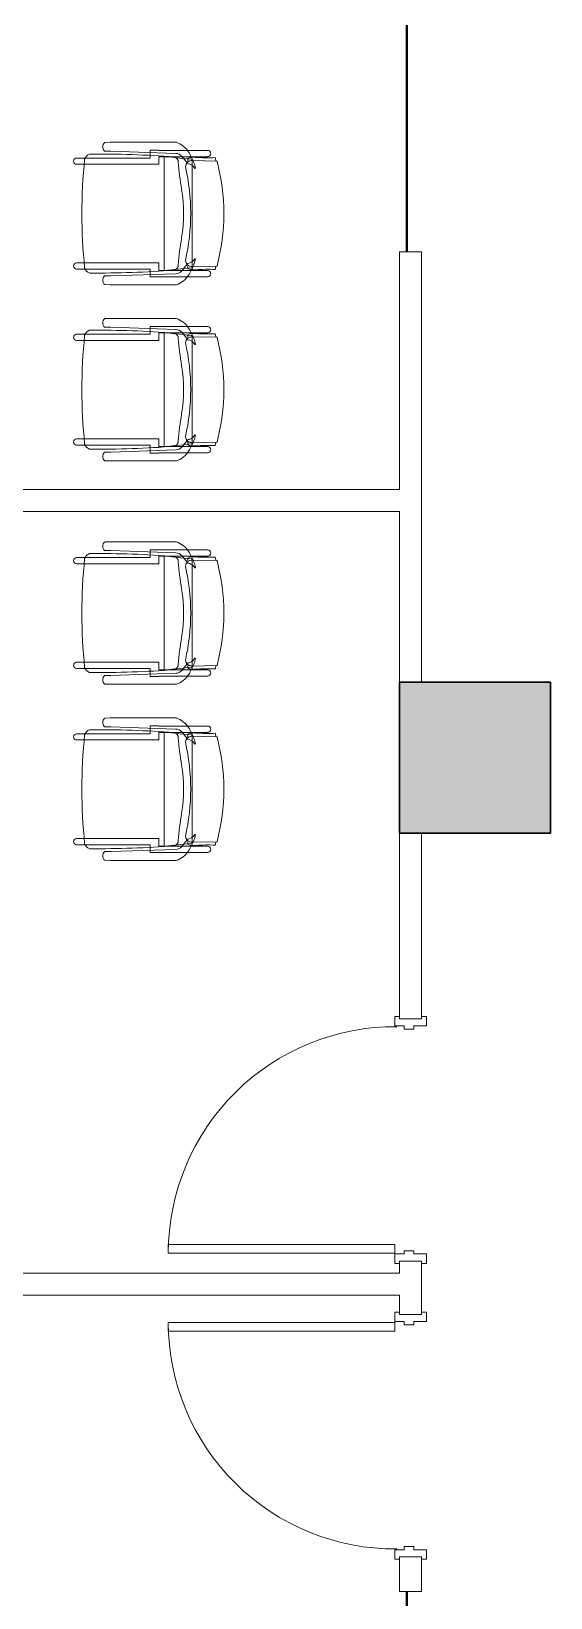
# Model space of a CAD drawing. Header units: inches. Extents: x 587 to 1284, y 1170 to 2052.
# Drawn here: x 770.5 to 853, y 1612 to 1861 of the extents above; entities that cross this region are included whole.
import ezdxf

# ---------------------------------------------------------------- set-up
doc = ezdxf.new("R2010")
doc.units = ezdxf.units.IN
doc.header["$MEASUREMENT"] = 0
for name, color, linetype, lineweight in [('A-DOOR', 31, 'Continuous', 18), ('A-GLAZ', 151, 'Continuous', 18), ('B-CL', 7, 'Continuous', 9), ('I-FURN', 30, 'Continuous', 9), ('I-WALL', 2, 'Continuous', 18), ('S-COLS', 52, 'Continuous', 18), ('Victor Bldg - 7th Floor_LINK_dwg', 8, 'Continuous', 9)]:
    doc.layers.add(name, color=color, linetype=linetype, lineweight=lineweight)

# ---------------------------------------------------------------- blocks, each defined once
blk = doc.blocks.new('Concrete-Rectangular-Column - 24_ x 24_-V1-Level 07  POWER _ SIGNAL')
at = {"layer": 'S-COLS', "lineweight": 9}
blk.add_hatch(color=7, dxfattribs=at).paths.add_polyline_path([(12, -12), (12, 12), (-12, 12), (-12, -12), (7.48, -12)], flags=0)
at = {"layer": 'S-COLS', "color": 8, "lineweight": 30}
for p, q in [((12, 12), (-12, 12)), ((-12, 12), (-12, -12)), ((12, -12), (12, 12)), ((-12, -12), (12, -12))]:
    blk.add_line(p, q, dxfattribs=at)
blk = doc.blocks.new('Victor Bldg - 7th Floor_LINK_dwg-6972240-Level 07  POWER _ SIGNAL')
at = {"layer": 'B-CL', "flags": 128}
blk.add_lwpolyline([(829, 1757.5), (853, 1757.5), (853, 1733.5), (829, 1733.5)], close=True, dxfattribs=at)
blk = doc.blocks.new('F-Haworth_Chair_X99-Seminar - X99 Seminar Chair with Glides-7293402-Level 07  POWER _ SIGNAL')
at = {"layer": 'I-FURN'}
for p, q in [((-8.82, 9.44), (-8.82, 10.78)), ((-7.83, 10.78), (-7.83, 9.57)), ((7.83, 9.57), (7.83, 10.78)), ((8.82, 10.78), (8.82, 9.44)), ((-8.82, -0.89), (-8.82, 9.44)), ((-7.83, 9.57), (-7.83, -2.27)), ((7.83, -2.27), (7.83, 9.57)), ((8.82, 9.44), (8.82, -0.89)), ((-11.32, 5.48), (-11.3, 6.32)), ((-11.32, -5.06), (-11.32, 5.48)), ((-9.92, 6.36), (-9.92, 5.36)), ((-9.92, 5.36), (-9.57, -4.97)), ((9.57, -4.97), (9.92, 5.36)), ((9.92, 5.36), (9.92, 6.36)), ((11.3, 6.32), (11.32, 5.48)), ((11.32, 5.48), (11.32, -5.06)), ((-10.07, -0.89), (-9.71, -0.89)), ((-10.07, -2.27), (-10.07, -0.89)), ((-10.04, -2.27), (-10.07, -2.27)), ((-10.04, -4.99), (-10.04, -2.27)), ((-9.71, -0.89), (-9.2, -0.89)), ((-9.2, -0.89), (-8.82, -0.89)), ((-9.04, -2.27), (-9.04, -3.12)), ((-7.83, -2.27), (-9.04, -2.27)), ((9.04, -2.27), (7.83, -2.27)), ((8.82, -0.89), (9.2, -0.89)), ((9.04, -3.12), (9.04, -2.27)), ((9.2, -0.89), (9.71, -0.89)), ((9.71, -0.89), (10.07, -0.89)), ((10.04, -2.27), (10.04, -4.99)), ((10.07, -2.27), (10.04, -2.27)), ((10.07, -0.89), (10.07, -2.27)), ((-9.07, -3.12), (9.07, -3.12)), ((-9.07, -3.2), (-9.07, -3.12)), ((-8.89, -4.84), (-9.07, -3.2)), ((-9.04, -3.12), (-9.04, -3.43)), ((-9.04, -3.43), (-9.04, -3.62)), ((-9.04, -3.62), (-9.04, -5.99)), ((-8.88, -4.99), (-8.89, -4.85)), ((8.89, -4.85), (8.88, -4.99)), ((9.07, -3.2), (8.89, -4.84)), ((9.04, -3.43), (9.04, -3.12)), ((9.04, -3.62), (9.04, -3.43)), ((9.04, -5.99), (9.04, -3.62)), ((9.07, -3.12), (9.07, -3.2)), ((-10.04, -6.81), (-10.04, -5)), ((-10.04, -10.02), (-10.04, -6.81)), ((-9.13, -5.92), (-8.07, -6.77)), ((-9.04, -5.99), (-9.04, -7.4)), ((-9.04, -7.4), (-9.04, -10.02)), ((-8.75, -6.22), (-8.88, -5)), ((-8.68, -6.87), (-8.75, -6.22)), ((-8.62, -7.42), (-8.68, -6.87)), ((-8.6, -7.6), (-8.62, -7.43)), ((-8.61, -6.81), (-8.23, -6.95)), ((-8.07, -6.77), (-7.95, -6.87)), ((7.95, -6.87), (8.07, -6.77)), ((8.07, -6.77), (9.13, -5.92)), ((8.23, -6.95), (8.61, -6.81)), ((8.62, -7.43), (8.6, -7.6)), ((8.68, -6.87), (8.62, -7.42)), ((8.75, -6.22), (8.68, -6.87)), ((8.88, -5), (8.75, -6.22)), ((9.04, -7.4), (9.04, -5.99)), ((9.04, -10.02), (9.04, -7.4)), ((10.04, -5), (10.04, -6.81)), ((10.04, -6.81), (10.04, -10.02)), ((-8.57, -7.6), (-8.6, -7.6)), ((-8.45, -7.6), (-8.56, -7.6)), ((-8.42, -7.57), (-8.34, -11.37)), ((-8.34, -11.52), (-8.42, -7.57)), ((-7.65, -7.6), (-8.4, -7.6)), ((7.65, -7.6), (-7.65, -7.6)), ((-7.18, -7.99), (-7.21, -8.13)), ((7.21, -8.13), (7.18, -7.99)), ((8.4, -7.6), (7.65, -7.6)), ((8.34, -11.37), (8.42, -7.57)), ((8.42, -7.57), (8.34, -11.52)), ((8.56, -7.6), (8.45, -7.6)), ((8.6, -7.6), (8.57, -7.6))]:
    blk.add_line(p, q, dxfattribs=at)
for centre, radius, start, end in [((-8.32, 10.78), 0.495, 0, 180), ((8.32, 10.78), 0.495, 0, 180), ((-8.21, 8.28), 1.31, 110.0433, 159.9567), ((144.06, 7.32), 153.52, 179.4749, 184.5213), ((0, -75.01), 84.96, 84.1475, 95.8525), ((8.21, 8.28), 1.31, 20.0433, 69.9567), ((-144.06, 7.32), 153.52, 355.4787, 0.5251), ((-10.58, 5.68), 0.956, 45.8901, 138.1099), ((10.58, 5.68), 0.956, 41.8901, 134.1099), ((-8.18, -4.9), 1.39, 182.8013, 227.1078), ((-8.24, -4.59), 0.763, 194.2338, 275.7662), ((8.24, -4.59), 0.763, 264.2338, 345.7662), ((8.18, -4.9), 1.39, 312.8922, 357.1987), ((-7.87, -3.92), 3.63, 198.1789, 238.0478), ((-4.71, 1.15), 9.61, 238.0478, 243.9964), ((-5.2, -7.86), 3.74, 170.0936, 184.0143), ((-8.28, -7.33), 0.613, 122.5427, 170.0936), ((-7.37, -7.55), 1.05, 95.9554, 181.1786), ((-7.37, -7.55), 1.05, 145.2002, 181.1786), ((-11.32, -48.08), 42.84, 79.9767, 85.7699), ((-6.55, -6.76), 1.38, 185.0878, 214.0187), ((0, 26.49), 33.83, 257.2285, 282.7715), ((0, 15.97), 22.19, 259.9767, 280.0233), ((11.32, -48.08), 42.84, 94.2301, 100.0233), ((6.55, -6.76), 1.38, 297.0503, 354.9122), ((7.37, -7.55), 1.05, 358.8214, 84.0446), ((7.37, -7.55), 1.05, 358.8214, 34.7998), ((8.28, -7.33), 0.613, 9.9064, 57.4573), ((5.2, -7.86), 3.74, 355.9857, 9.9064), ((4.71, 1.15), 9.61, 296.0036, 301.9522), ((7.87, -3.92), 3.63, 301.9522, 341.8211), ((-36.06, -10.03), 27.2, 357.4882, 4.0143), ((-4.71, 1.15), 9.61, 243.9964, 254.9334), ((-6.55, -6.76), 1.38, 214.0187, 242.9497), ((4.71, 1.15), 9.61, 285.0666, 296.0036), ((36.06, -10.03), 27.2, 175.9857, 182.5118), ((-9.54, -10.02), 0.498, 180, 0), ((0, 20.73), 33.17, 254.4478, 255.4234), ((0, 20.29), 32.89, 255.304, 284.6925), ((0, 20.73), 33.17, 284.5766, 285.5522), ((9.54, -10.02), 0.498, 180, 0)]:
    blk.add_arc(centre, radius, start, end, dxfattribs=at)
blk = doc.blocks.new('F-Haworth_Chair_X99-Seminar - X99 Seminar Chair with Glides-V2-Level 07  POWER _ SIGNAL')
at = {"layer": 'I-FURN'}
for p, q in [((-8.82, 9.44), (-8.82, 10.78)), ((-7.83, 10.78), (-7.83, 9.57)), ((7.83, 9.57), (7.83, 10.78)), ((8.82, 10.78), (8.82, 9.44)), ((-8.82, -0.89), (-8.82, 9.44)), ((-7.83, 9.57), (-7.83, -2.27)), ((7.83, -2.27), (7.83, 9.57)), ((8.82, 9.44), (8.82, -0.89)), ((-11.32, 5.48), (-11.3, 6.32)), ((-11.32, -5.06), (-11.32, 5.48)), ((-9.92, 6.36), (-9.92, 5.36)), ((-9.92, 5.36), (-9.57, -4.97)), ((9.57, -4.97), (9.92, 5.36)), ((9.92, 5.36), (9.92, 6.36)), ((11.3, 6.32), (11.32, 5.48)), ((11.32, 5.48), (11.32, -5.06)), ((-10.07, -0.89), (-9.71, -0.89)), ((-10.07, -2.27), (-10.07, -0.89)), ((-10.04, -2.27), (-10.07, -2.27)), ((-10.04, -4.99), (-10.04, -2.27)), ((-9.71, -0.89), (-9.2, -0.89)), ((-9.2, -0.89), (-8.82, -0.89)), ((-9.04, -2.27), (-9.04, -3.12)), ((-7.83, -2.27), (-9.04, -2.27)), ((9.04, -2.27), (7.83, -2.27)), ((8.82, -0.89), (9.2, -0.89)), ((9.04, -3.12), (9.04, -2.27)), ((9.2, -0.89), (9.71, -0.89)), ((9.71, -0.89), (10.07, -0.89)), ((10.04, -2.27), (10.04, -4.99)), ((10.07, -2.27), (10.04, -2.27)), ((10.07, -0.89), (10.07, -2.27)), ((-9.07, -3.12), (9.07, -3.12)), ((-9.07, -3.2), (-9.07, -3.12)), ((-8.89, -4.84), (-9.07, -3.2)), ((-9.04, -3.12), (-9.04, -3.43)), ((-9.04, -3.43), (-9.04, -3.62)), ((-9.04, -3.62), (-9.04, -5.99)), ((-8.88, -4.99), (-8.89, -4.85)), ((8.89, -4.85), (8.88, -4.99)), ((9.07, -3.2), (8.89, -4.84)), ((9.04, -3.43), (9.04, -3.12)), ((9.04, -3.62), (9.04, -3.43)), ((9.04, -5.99), (9.04, -3.62)), ((9.07, -3.12), (9.07, -3.2)), ((-10.04, -6.81), (-10.04, -5)), ((-10.04, -10.02), (-10.04, -6.81)), ((-9.13, -5.92), (-8.07, -6.77)), ((-9.04, -5.99), (-9.04, -7.4)), ((-9.04, -7.4), (-9.04, -10.02)), ((-8.75, -6.22), (-8.88, -5)), ((-8.68, -6.87), (-8.75, -6.22)), ((-8.62, -7.42), (-8.68, -6.87)), ((-8.6, -7.6), (-8.62, -7.43)), ((-8.61, -6.81), (-8.23, -6.95)), ((-8.07, -6.77), (-7.95, -6.87)), ((7.95, -6.87), (8.07, -6.77)), ((8.07, -6.77), (9.13, -5.92)), ((8.23, -6.95), (8.61, -6.81)), ((8.62, -7.43), (8.6, -7.6)), ((8.68, -6.87), (8.62, -7.42)), ((8.75, -6.22), (8.68, -6.87)), ((8.88, -5), (8.75, -6.22)), ((9.04, -7.4), (9.04, -5.99)), ((9.04, -10.02), (9.04, -7.4)), ((10.04, -5), (10.04, -6.81)), ((10.04, -6.81), (10.04, -10.02)), ((-8.57, -7.6), (-8.6, -7.6)), ((-8.45, -7.6), (-8.56, -7.6)), ((-8.42, -7.57), (-8.34, -11.37)), ((-8.34, -11.52), (-8.42, -7.57)), ((-7.65, -7.6), (-8.4, -7.6)), ((7.65, -7.6), (-7.65, -7.6)), ((-7.18, -7.99), (-7.21, -8.13)), ((7.21, -8.13), (7.18, -7.99)), ((8.4, -7.6), (7.65, -7.6)), ((8.34, -11.37), (8.42, -7.57)), ((8.42, -7.57), (8.34, -11.52)), ((8.56, -7.6), (8.45, -7.6)), ((8.6, -7.6), (8.57, -7.6))]:
    blk.add_line(p, q, dxfattribs=at)
for centre, radius, start, end in [((-8.32, 10.78), 0.495, 0, 180), ((8.32, 10.78), 0.495, 0, 180), ((-8.21, 8.28), 1.31, 110.0433, 159.9567), ((144.06, 7.32), 153.52, 179.4749, 184.5213), ((0, -75.01), 84.96, 84.1475, 95.8525), ((8.21, 8.28), 1.31, 20.0433, 69.9567), ((-144.06, 7.32), 153.52, 355.4787, 0.5251), ((-10.58, 5.68), 0.956, 45.8901, 138.1099), ((10.58, 5.68), 0.956, 41.8901, 134.1099), ((-8.18, -4.9), 1.39, 182.8013, 227.1078), ((-8.24, -4.59), 0.763, 194.2338, 275.7662), ((8.24, -4.59), 0.763, 264.2338, 345.7662), ((8.18, -4.9), 1.39, 312.8922, 357.1987), ((-7.87, -3.92), 3.63, 198.1789, 238.0478), ((-4.71, 1.15), 9.61, 238.0478, 243.9964), ((-5.2, -7.86), 3.74, 170.0936, 184.0143), ((-8.28, -7.33), 0.613, 122.5427, 170.0936), ((-7.37, -7.55), 1.05, 95.9554, 181.1786), ((-7.37, -7.55), 1.05, 145.2002, 181.1786), ((-11.32, -48.08), 42.84, 79.9767, 85.7699), ((-6.55, -6.76), 1.38, 185.0878, 242.9497), ((0, 26.49), 33.83, 257.2285, 282.7715), ((0, 15.97), 22.19, 259.9767, 280.0233), ((11.32, -48.08), 42.84, 94.2301, 100.0233), ((6.55, -6.76), 1.38, 297.0503, 354.9122), ((7.37, -7.55), 1.05, 358.8214, 84.0446), ((7.37, -7.55), 1.05, 358.8214, 34.7998), ((8.28, -7.33), 0.613, 9.9064, 57.4573), ((5.2, -7.86), 3.74, 355.9857, 9.9064), ((4.71, 1.15), 9.61, 296.0036, 301.9522), ((7.87, -3.92), 3.63, 301.9522, 341.8211), ((-36.06, -10.03), 27.2, 357.4882, 4.0143), ((-4.71, 1.15), 9.61, 243.9964, 245.7706), ((-4.71, 1.15), 9.61, 245.8154, 254.9334), ((4.71, 1.15), 9.61, 285.0666, 296.0036), ((36.06, -10.03), 27.2, 175.9857, 182.5118), ((-9.54, -10.02), 0.498, 180, 0), ((0, 20.73), 33.17, 254.4478, 255.4234), ((0, 20.29), 32.89, 255.304, 284.6925), ((0, 20.73), 33.17, 284.5766, 285.5522), ((9.54, -10.02), 0.498, 180, 0)]:
    blk.add_arc(centre, radius, start, end, dxfattribs=at)
blk = doc.blocks.new('F-Haworth_Chair_X99-Seminar - X99 Seminar Chair with Glides-7157676-Level 07  POWER _ SIGNAL')
at = {"layer": 'I-FURN'}
for p, q in [((-10.04, 10.02), (-10.04, 6.81)), ((-9.04, 7.4), (-9.04, 10.02)), ((-8.34, 11.52), (-8.42, 7.57)), ((-8.42, 7.57), (-8.34, 11.37)), ((8.42, 7.57), (8.34, 11.52)), ((8.34, 11.37), (8.42, 7.57)), ((9.04, 10.02), (9.04, 7.4)), ((10.04, 6.81), (10.04, 10.02)), ((-8.6, 7.6), (-8.62, 7.43)), ((-8.57, 7.6), (-8.6, 7.6)), ((-8.45, 7.6), (-8.56, 7.6)), ((-7.65, 7.6), (-8.4, 7.6)), ((7.65, 7.6), (-7.65, 7.6)), ((-7.18, 7.99), (-7.21, 8.13)), ((7.21, 8.13), (7.18, 7.99)), ((8.4, 7.6), (7.65, 7.6)), ((8.56, 7.6), (8.45, 7.6)), ((8.6, 7.6), (8.57, 7.6)), ((8.62, 7.43), (8.6, 7.6)), ((-11.32, 5.06), (-11.32, -5.48)), ((-10.04, 6.81), (-10.04, 5)), ((-10.04, 4.99), (-10.04, 2.27)), ((-9.13, 5.92), (-8.07, 6.77)), ((-9.04, 5.99), (-9.04, 7.4)), ((-9.04, 3.62), (-9.04, 5.99)), ((-8.88, 4.99), (-8.89, 4.85)), ((-8.75, 6.22), (-8.88, 5)), ((-8.68, 6.87), (-8.75, 6.22)), ((-8.62, 7.42), (-8.68, 6.87)), ((-8.61, 6.81), (-8.23, 6.95)), ((-8.07, 6.77), (-7.95, 6.87)), ((7.95, 6.87), (8.07, 6.77)), ((8.07, 6.77), (9.13, 5.92)), ((8.23, 6.95), (8.61, 6.81)), ((8.68, 6.87), (8.62, 7.42)), ((8.75, 6.22), (8.68, 6.87)), ((8.88, 5), (8.75, 6.22)), ((8.89, 4.85), (8.88, 4.99)), ((9.04, 7.4), (9.04, 5.99)), ((9.04, 5.99), (9.04, 3.62)), ((10.04, 5), (10.04, 6.81)), ((10.04, 2.27), (10.04, 4.99)), ((11.32, -5.48), (11.32, 5.06)), ((-9.92, -5.36), (-9.57, 4.97)), ((-8.89, 4.84), (-9.07, 3.2)), ((-9.07, 3.2), (-9.07, 3.12)), ((-9.07, 3.12), (9.07, 3.12)), ((-9.04, 3.43), (-9.04, 3.62)), ((-9.04, 3.12), (-9.04, 3.43)), ((-9.04, 2.27), (-9.04, 3.12)), ((9.07, 3.2), (8.89, 4.84)), ((9.04, 3.62), (9.04, 3.43)), ((9.04, 3.43), (9.04, 3.12)), ((9.04, 3.12), (9.04, 2.27)), ((9.07, 3.12), (9.07, 3.2)), ((9.57, 4.97), (9.92, -5.36)), ((-10.04, 2.27), (-10.07, 2.27)), ((-10.07, 2.27), (-10.07, 0.89)), ((-10.07, 0.89), (-9.71, 0.89)), ((-9.71, 0.89), (-9.2, 0.89)), ((-9.2, 0.89), (-8.82, 0.89)), ((-7.83, 2.27), (-9.04, 2.27)), ((-8.82, 0.89), (-8.82, -9.44)), ((-7.83, -9.57), (-7.83, 2.27)), ((9.04, 2.27), (7.83, 2.27)), ((7.83, 2.27), (7.83, -9.57)), ((8.82, 0.89), (9.2, 0.89)), ((8.82, -9.44), (8.82, 0.89)), ((9.2, 0.89), (9.71, 0.89)), ((9.71, 0.89), (10.07, 0.89)), ((10.07, 2.27), (10.04, 2.27)), ((10.07, 0.89), (10.07, 2.27)), ((-11.32, -5.48), (-11.3, -6.32)), ((-9.92, -6.36), (-9.92, -5.36)), ((9.92, -5.36), (9.92, -6.36)), ((11.3, -6.32), (11.32, -5.48)), ((-8.82, -9.44), (-8.82, -10.78)), ((-7.83, -10.78), (-7.83, -9.57)), ((7.83, -9.57), (7.83, -10.78)), ((8.82, -10.78), (8.82, -9.44))]:
    blk.add_line(p, q, dxfattribs=at)
for centre, radius, start, end in [((0, -20.29), 32.89, 75.3075, 104.696), ((-9.54, 10.02), 0.498, 360, 180), ((-36.06, 10.03), 27.2, 355.9857, 2.5118), ((0, -20.73), 33.17, 104.5766, 105.5522), ((0, -20.73), 33.17, 74.4478, 75.4234), ((36.06, 10.03), 27.2, 177.4882, 184.0143), ((9.54, 10.02), 0.498, 360, 180), ((-4.71, -1.15), 9.61, 116.0036, 121.9522), ((-5.2, 7.86), 3.74, 175.9857, 189.9064), ((-4.71, -1.15), 9.61, 105.0666, 116.0036), ((-7.37, 7.55), 1.05, 178.8214, 214.7998), ((-7.37, 7.55), 1.05, 178.8214, 264.0446), ((-6.55, 6.76), 1.38, 145.9813, 174.9122), ((-6.55, 6.76), 1.38, 117.0503, 145.9813), ((6.55, 6.76), 1.38, 19.5533, 62.9497), ((4.71, -1.15), 9.61, 63.9964, 74.9334), ((7.37, 7.55), 1.05, 275.9554, 1.1786), ((7.37, 7.55), 1.05, 325.2002, 1.1786), ((5.2, 7.86), 3.74, 350.0936, 4.0143), ((4.71, -1.15), 9.61, 58.0478, 63.9964), ((-7.87, 3.92), 3.63, 121.9522, 161.8211), ((-8.18, 4.9), 1.39, 132.8922, 177.1987), ((-8.24, 4.59), 0.763, 84.2338, 165.7662), ((-8.28, 7.33), 0.613, 189.9064, 237.4573), ((-11.32, 48.08), 42.84, 274.2301, 280.0233), ((0, -26.49), 33.83, 77.2285, 102.7715), ((0, -15.97), 22.19, 79.9767, 100.0233), ((11.32, 48.08), 42.84, 259.9767, 265.7699), ((6.55, 6.76), 1.38, 5.0878, 19.5533), ((8.24, 4.59), 0.763, 14.2338, 95.7662), ((8.28, 7.33), 0.613, 302.5427, 350.0936), ((8.18, 4.9), 1.39, 2.8013, 47.1078), ((7.87, 3.92), 3.63, 18.1789, 58.0478), ((144.06, -7.32), 153.52, 175.4787, 180.5251), ((-144.06, -7.32), 153.52, 359.4749, 4.5213), ((-10.58, -5.68), 0.956, 221.8901, 314.1099), ((10.58, -5.68), 0.956, 225.8901, 318.1099), ((-8.21, -8.28), 1.31, 200.0433, 249.9567), ((0, 75.01), 84.96, 264.1475, 275.8525), ((8.21, -8.28), 1.31, 290.0433, 339.9567), ((-8.32, -10.78), 0.495, 180, 360), ((8.32, -10.78), 0.495, 180, 360)]:
    blk.add_arc(centre, radius, start, end, dxfattribs=at)
blk = doc.blocks.new('F-Haworth_Chair_X99-Seminar - X99 Seminar Chair with Glides-V3-Level 07  POWER _ SIGNAL')
at = {"layer": 'I-FURN'}
for p, q in [((-10.04, 10.02), (-10.04, 6.81)), ((-9.04, 7.4), (-9.04, 10.02)), ((-8.34, 11.52), (-8.42, 7.57)), ((-8.42, 7.57), (-8.34, 11.37)), ((8.42, 7.57), (8.34, 11.52)), ((8.34, 11.37), (8.42, 7.57)), ((9.04, 10.02), (9.04, 7.4)), ((10.04, 6.81), (10.04, 10.02)), ((-8.6, 7.6), (-8.62, 7.43)), ((-8.57, 7.6), (-8.6, 7.6)), ((-8.45, 7.6), (-8.56, 7.6)), ((-7.65, 7.6), (-8.4, 7.6)), ((7.65, 7.6), (-7.65, 7.6)), ((-7.18, 7.99), (-7.21, 8.13)), ((7.21, 8.13), (7.18, 7.99)), ((8.4, 7.6), (7.65, 7.6)), ((8.56, 7.6), (8.45, 7.6)), ((8.6, 7.6), (8.57, 7.6)), ((8.62, 7.43), (8.6, 7.6)), ((-11.32, 5.06), (-11.32, -5.48)), ((-10.04, 6.81), (-10.04, 5)), ((-10.04, 4.99), (-10.04, 2.27)), ((-9.13, 5.92), (-8.07, 6.77)), ((-9.04, 5.99), (-9.04, 7.4)), ((-9.04, 3.62), (-9.04, 5.99)), ((-8.88, 4.99), (-8.89, 4.85)), ((-8.75, 6.22), (-8.88, 5)), ((-8.68, 6.87), (-8.75, 6.22)), ((-8.62, 7.42), (-8.68, 6.87)), ((-8.61, 6.81), (-8.23, 6.95)), ((-8.07, 6.77), (-7.95, 6.87)), ((7.95, 6.87), (8.07, 6.77)), ((8.07, 6.77), (9.13, 5.92)), ((8.23, 6.95), (8.61, 6.81)), ((8.68, 6.87), (8.62, 7.42)), ((8.75, 6.22), (8.68, 6.87)), ((8.88, 5), (8.75, 6.22)), ((8.89, 4.85), (8.88, 4.99)), ((9.04, 7.4), (9.04, 5.99)), ((9.04, 5.99), (9.04, 3.62)), ((10.04, 5), (10.04, 6.81)), ((10.04, 2.27), (10.04, 4.99)), ((11.32, -5.48), (11.32, 5.06)), ((-9.92, -5.36), (-9.57, 4.97)), ((-8.89, 4.84), (-9.07, 3.2)), ((-9.07, 3.2), (-9.07, 3.12)), ((-9.07, 3.12), (9.07, 3.12)), ((-9.04, 3.43), (-9.04, 3.62)), ((-9.04, 3.12), (-9.04, 3.43)), ((-9.04, 2.27), (-9.04, 3.12)), ((9.07, 3.2), (8.89, 4.84)), ((9.04, 3.62), (9.04, 3.43)), ((9.04, 3.43), (9.04, 3.12)), ((9.04, 3.12), (9.04, 2.27)), ((9.07, 3.12), (9.07, 3.2)), ((9.57, 4.97), (9.92, -5.36)), ((-10.04, 2.27), (-10.07, 2.27)), ((-10.07, 2.27), (-10.07, 0.89)), ((-10.07, 0.89), (-9.71, 0.89)), ((-9.71, 0.89), (-9.2, 0.89)), ((-9.2, 0.89), (-8.82, 0.89)), ((-7.83, 2.27), (-9.04, 2.27)), ((-8.82, 0.89), (-8.82, -9.44)), ((-7.83, -9.57), (-7.83, 2.27)), ((9.04, 2.27), (7.83, 2.27)), ((7.83, 2.27), (7.83, -9.57)), ((8.82, 0.89), (9.2, 0.89)), ((8.82, -9.44), (8.82, 0.89)), ((9.2, 0.89), (9.71, 0.89)), ((9.71, 0.89), (10.07, 0.89)), ((10.07, 2.27), (10.04, 2.27)), ((10.07, 0.89), (10.07, 2.27)), ((-11.32, -5.48), (-11.3, -6.32)), ((-9.92, -6.36), (-9.92, -5.36)), ((9.92, -5.36), (9.92, -6.36)), ((11.3, -6.32), (11.32, -5.48)), ((-8.82, -9.44), (-8.82, -10.78)), ((-7.83, -10.78), (-7.83, -9.57)), ((7.83, -9.57), (7.83, -10.78)), ((8.82, -10.78), (8.82, -9.44))]:
    blk.add_line(p, q, dxfattribs=at)
for centre, radius, start, end in [((0, -20.29), 32.89, 75.3075, 104.696), ((-9.54, 10.02), 0.498, 360, 180), ((-36.06, 10.03), 27.2, 355.9857, 2.5118), ((0, -20.73), 33.17, 104.5766, 105.5522), ((0, -20.73), 33.17, 74.4478, 75.4234), ((36.06, 10.03), 27.2, 177.4882, 184.0143), ((9.54, 10.02), 0.498, 360, 180), ((-4.71, -1.15), 9.61, 116.0036, 121.9522), ((-5.2, 7.86), 3.74, 175.9857, 189.9064), ((-4.71, -1.15), 9.61, 105.0666, 116.0036), ((-7.37, 7.55), 1.05, 178.8214, 214.7998), ((-7.37, 7.55), 1.05, 178.8214, 264.0446), ((-6.55, 6.76), 1.38, 117.0503, 174.9122), ((6.55, 6.76), 1.38, 5.0878, 62.9497), ((4.71, -1.15), 9.61, 63.9964, 74.9334), ((7.37, 7.55), 1.05, 275.9554, 1.1786), ((7.37, 7.55), 1.05, 325.2002, 1.1786), ((5.2, 7.86), 3.74, 350.0936, 4.0143), ((4.71, -1.15), 9.61, 58.0478, 63.9964), ((-7.87, 3.92), 3.63, 121.9522, 161.8211), ((-8.18, 4.9), 1.39, 132.8922, 177.1987), ((-8.24, 4.59), 0.763, 84.2338, 165.7662), ((-8.28, 7.33), 0.613, 189.9064, 237.4573), ((-11.32, 48.08), 42.84, 274.2301, 280.0233), ((0, -26.49), 33.83, 77.2285, 102.7715), ((0, -15.97), 22.19, 79.9767, 100.0233), ((11.32, 48.08), 42.84, 259.9767, 265.7699), ((8.24, 4.59), 0.763, 14.2338, 95.7662), ((8.28, 7.33), 0.613, 302.5427, 350.0936), ((8.18, 4.9), 1.39, 2.8013, 47.1078), ((7.87, 3.92), 3.63, 18.1789, 58.0478), ((144.06, -7.32), 153.52, 175.4787, 180.5251), ((-144.06, -7.32), 153.52, 359.4749, 4.5213), ((-10.58, -5.68), 0.956, 221.8901, 314.1099), ((10.58, -5.68), 0.956, 225.8901, 318.1099), ((-8.21, -8.28), 1.31, 200.0433, 249.9567), ((0, 75.01), 84.96, 264.1475, 275.8525), ((8.21, -8.28), 1.31, 290.0433, 339.9567), ((-8.32, -10.78), 0.495, 180, 360), ((8.32, -10.78), 0.495, 180, 360)]:
    blk.add_arc(centre, radius, start, end, dxfattribs=at)
blk = doc.blocks.new('Door - Single - Solid Door-7467063-Level 07  POWER _ SIGNAL')
at = {"layer": 'A-DOOR'}
for p, q in [((-14.01, 38.59), (-12.63, 38.59)), ((-14.01, 2.59), (-14.01, 38.59)), ((-12.63, 38.59), (-12.63, 2.59)), ((-12.63, 2.59), (-14.01, 2.59))]:
    blk.add_line(p, q, dxfattribs=at)
at = {"layer": 'A-DOOR', "lineweight": 9}
for p, q in [((-15.63, 2.59), (-15.63, 1.84)), ((-14.13, 2.59), (-15.63, 2.59)), ((-14.13, 1.09), (-14.13, 2.59)), ((23.62, 2.59), (22.12, 2.59)), ((22.12, 2.59), (22.12, 1.09)), ((23.62, 1.84), (23.62, 2.59)), ((-13.63, 1.09), (-14.13, 1.09)), ((-13.63, -0.41), (-13.63, 1.09)), ((22.12, 1.09), (21.62, 1.09)), ((21.62, 1.09), (21.62, -0.41)), ((-15.63, -1.66), (-15.63, -2.41)), ((-15.63, -2.41), (-14.13, -2.41)), ((-14.13, -2.41), (-14.13, -0.41)), ((-14.13, -0.41), (-13.63, -0.41)), ((21.62, -0.41), (22.12, -0.41)), ((22.12, -0.41), (22.12, -2.41)), ((22.12, -2.41), (23.62, -2.41)), ((23.62, -2.41), (23.62, -1.66))]:
    blk.add_line(p, q, dxfattribs=at)
blk.add_arc((-14.01, 2.59), 36, 359.5, 90, dxfattribs=at)
blk = doc.blocks.new('Frameless opening with glazing - 36_ x 84_-7445832-Level 07  POWER _ SIGNAL')
at = {"layer": 'A-GLAZ', "lineweight": 40}
blk.add_line((-19.5, -0.625), (16.5, -0.625), dxfattribs=at)
blk = doc.blocks.new('Door - Single - Solid Door-7467061-Level 07  POWER _ SIGNAL')
at = {"layer": 'A-DOOR', "lineweight": 9}
for p, q in [((-15.63, 2.41), (-14.13, 2.41)), ((-15.63, 1.66), (-15.63, 2.41)), ((-14.13, 2.41), (-14.13, 0.41)), ((-14.13, 0.41), (-13.63, 0.41)), ((-13.63, 0.41), (-13.63, -1.09)), ((21.62, 0.41), (22.12, 0.41)), ((21.62, -1.09), (21.62, 0.41)), ((22.12, 2.41), (23.62, 2.41)), ((22.12, 0.41), (22.12, 2.41)), ((23.62, 2.41), (23.62, 1.66)), ((-15.63, -2.59), (-15.63, -1.84)), ((-14.13, -1.09), (-14.13, -2.59)), ((-13.63, -1.09), (-14.13, -1.09)), ((22.12, -1.09), (21.62, -1.09)), ((22.12, -2.59), (22.12, -1.09)), ((23.62, -1.84), (23.62, -2.59)), ((-14.13, -2.59), (-15.63, -2.59)), ((23.62, -2.59), (22.12, -2.59))]:
    blk.add_line(p, q, dxfattribs=at)
at = {"layer": 'A-DOOR'}
for p, q in [((-12.63, -2.59), (-14.01, -2.59)), ((-14.01, -2.59), (-14.01, -38.59)), ((-12.63, -38.59), (-12.63, -2.59)), ((-14.01, -38.59), (-12.63, -38.59))]:
    blk.add_line(p, q, dxfattribs=at)
at = {"layer": 'A-DOOR', "lineweight": 9}
blk.add_arc((-14.01, -2.59), 36, 270, 0.5, dxfattribs=at)

msp = doc.modelspace()

# ---------------------------------------------------------------- linework, layer by layer
at = {"layer": 'I-WALL'}
for p, q in [((829, 1825.93), (829, 1788.12)), ((832.5, 1825.93), (829, 1825.93)), ((832.5, 1757.5), (832.5, 1825.93)), ((829, 1788.12), (661.09, 1788.12)), ((661.09, 1784.62), (829, 1784.62)), ((829, 1784.62), (829, 1757.5)), ((829, 1733.5), (829, 1704)), ((832.5, 1704), (832.5, 1733.5)), ((829, 1704), (832.5, 1704)), ((829, 1663.56), (661.09, 1663.56)), ((829, 1665.5), (829, 1663.56)), ((832.5, 1665.5), (829, 1665.5)), ((832.5, 1657), (832.5, 1665.5)), ((661.09, 1660.06), (829, 1660.06)), ((829, 1660.06), (829, 1657)), ((829, 1657), (832.5, 1657)), ((829, 1618.5), (829, 1613)), ((832.5, 1618.5), (829, 1618.5)), ((832.5, 1613), (832.5, 1618.5)), ((829, 1613), (832.5, 1613))]:
    msp.add_line(p, q, dxfattribs=at)

# ---------------------------------------------------------------- block references
at = {"layer": 'A-DOOR'}
for name, p, rotation in [('Door - Single - Solid Door-7467063-Level 07  POWER _ SIGNAL', (830.84, 1680.76), 89.99999999999991), ('Door - Single - Solid Door-7467061-Level 07  POWER _ SIGNAL', (830.84, 1641.74), 269.9999999999999)]:
    msp.add_blockref(name, p, dxfattribs=dict(at, rotation=rotation))
at = {"layer": 'A-GLAZ', "rotation": 269.9999999999999}
for p in [(830.75, 1842.43), (830.75, 1593.5)]:
    msp.add_blockref('Frameless opening with glazing - 36_ x 84_-7445832-Level 07  POWER _ SIGNAL', p, dxfattribs=at)
at = {"layer": 'I-FURN'}
for name, p, rotation in [('F-Haworth_Chair_X99-Seminar - X99 Seminar Chair with Glides-V2-Level 07  POWER _ SIGNAL', (788.47, 1832), 90.00000000000001), ('F-Haworth_Chair_X99-Seminar - X99 Seminar Chair with Glides-7293402-Level 07  POWER _ SIGNAL', (788.47, 1804), 90.00000000000001), ('F-Haworth_Chair_X99-Seminar - X99 Seminar Chair with Glides-7157676-Level 07  POWER _ SIGNAL', (788.47, 1768.5), 270), ('F-Haworth_Chair_X99-Seminar - X99 Seminar Chair with Glides-V3-Level 07  POWER _ SIGNAL', (788.47, 1740.5), 270)]:
    msp.add_blockref(name, p, dxfattribs=dict(at, rotation=rotation))
at = {"layer": 'S-COLS', "lineweight": 9}
msp.add_blockref('Concrete-Rectangular-Column - 24_ x 24_-V1-Level 07  POWER _ SIGNAL', (841, 1745.5), dxfattribs=at)
at = {"layer": 'Victor Bldg - 7th Floor_LINK_dwg', "color": 7}
msp.add_blockref('Victor Bldg - 7th Floor_LINK_dwg-6972240-Level 07  POWER _ SIGNAL', (0, 0), dxfattribs=at)

doc.saveas('drawing.dxf')
